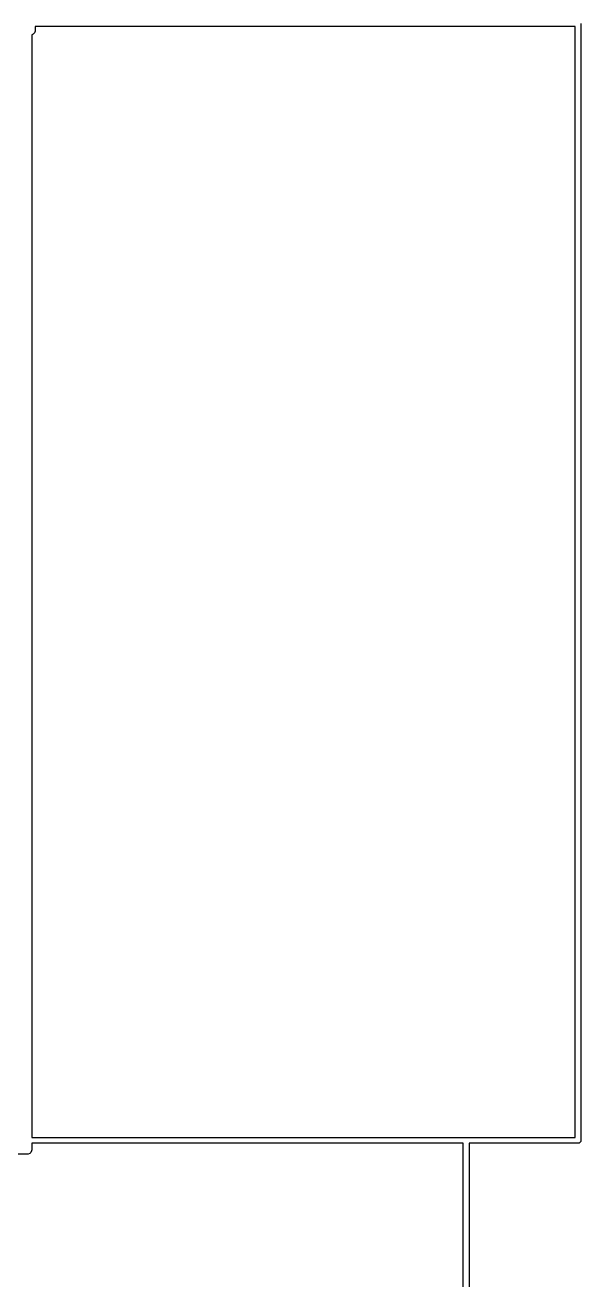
# Model space of a CAD drawing. Header units: millimetres. Extents: x 14 to 286, y -133 to -45.
# Drawn here: x 276.65 to 286.1, y -87.96 to -66.61 of the extents above; entities that cross this region are included whole.
import ezdxf

# ---------------------------------------------------------------- set-up
doc = ezdxf.new("R2010")
doc.units = ezdxf.units.MM
doc.layers.add('User.Drawings', color=9, linetype='CONTINUOUS', true_color=0xc2c2c2)

msp = doc.modelspace()

# ---------------------------------------------------------------- linework, layer by layer
at = {"layer": 'User.Drawings', "linetype": 'CONTINUOUS'}
for p, q in [((286.101716, -66.580009), (286.101716, -85.580009)), ((276.786668, -66.75736), (276.76, -66.768406)), ((276.76, -66.768406), (276.76, -85.530009)), ((276.80736, -66.736668), (276.786668, -66.75736)), ((276.818559, -66.709632), (276.80736, -66.736668)), ((276.82, -66.695), (276.818559, -66.709632)), ((276.82, -66.630009), (276.82, -66.695)), ((286.001716, -66.630009), (276.82, -66.630009)), ((286.001716, -85.530009), (286.001716, -66.630009)), ((276.76, -85.530009), (284.151716, -85.530009)), ((284.151716, -85.530009), (286.001716, -85.530009)), ((286.09791, -85.599143), (286.07085, -85.626203)), ((286.101716, -85.580009), (286.09791, -85.599143)), ((276.685, -85.8187), (274.7795, -85.8187)), ((276.699632, -85.817259), (276.685, -85.8187)), ((276.726668, -85.80606), (276.699632, -85.817259)), ((276.74736, -85.785368), (276.726668, -85.80606)), ((276.758559, -85.758332), (276.74736, -85.785368)), ((276.76, -85.7437), (276.758559, -85.758332)), ((276.76, -85.630009), (276.76, -85.7437)), ((284.101716, -85.630009), (276.76, -85.630009)), ((284.101716, -104.530009), (284.101716, -85.630009)), ((286.051716, -85.630009), (284.201716, -85.630009)), ((284.201716, -85.630009), (284.201716, -104.580009)), ((286.07085, -85.626203), (286.051716, -85.630009))]:
    msp.add_line(p, q, dxfattribs=at)

doc.saveas('drawing.dxf')
